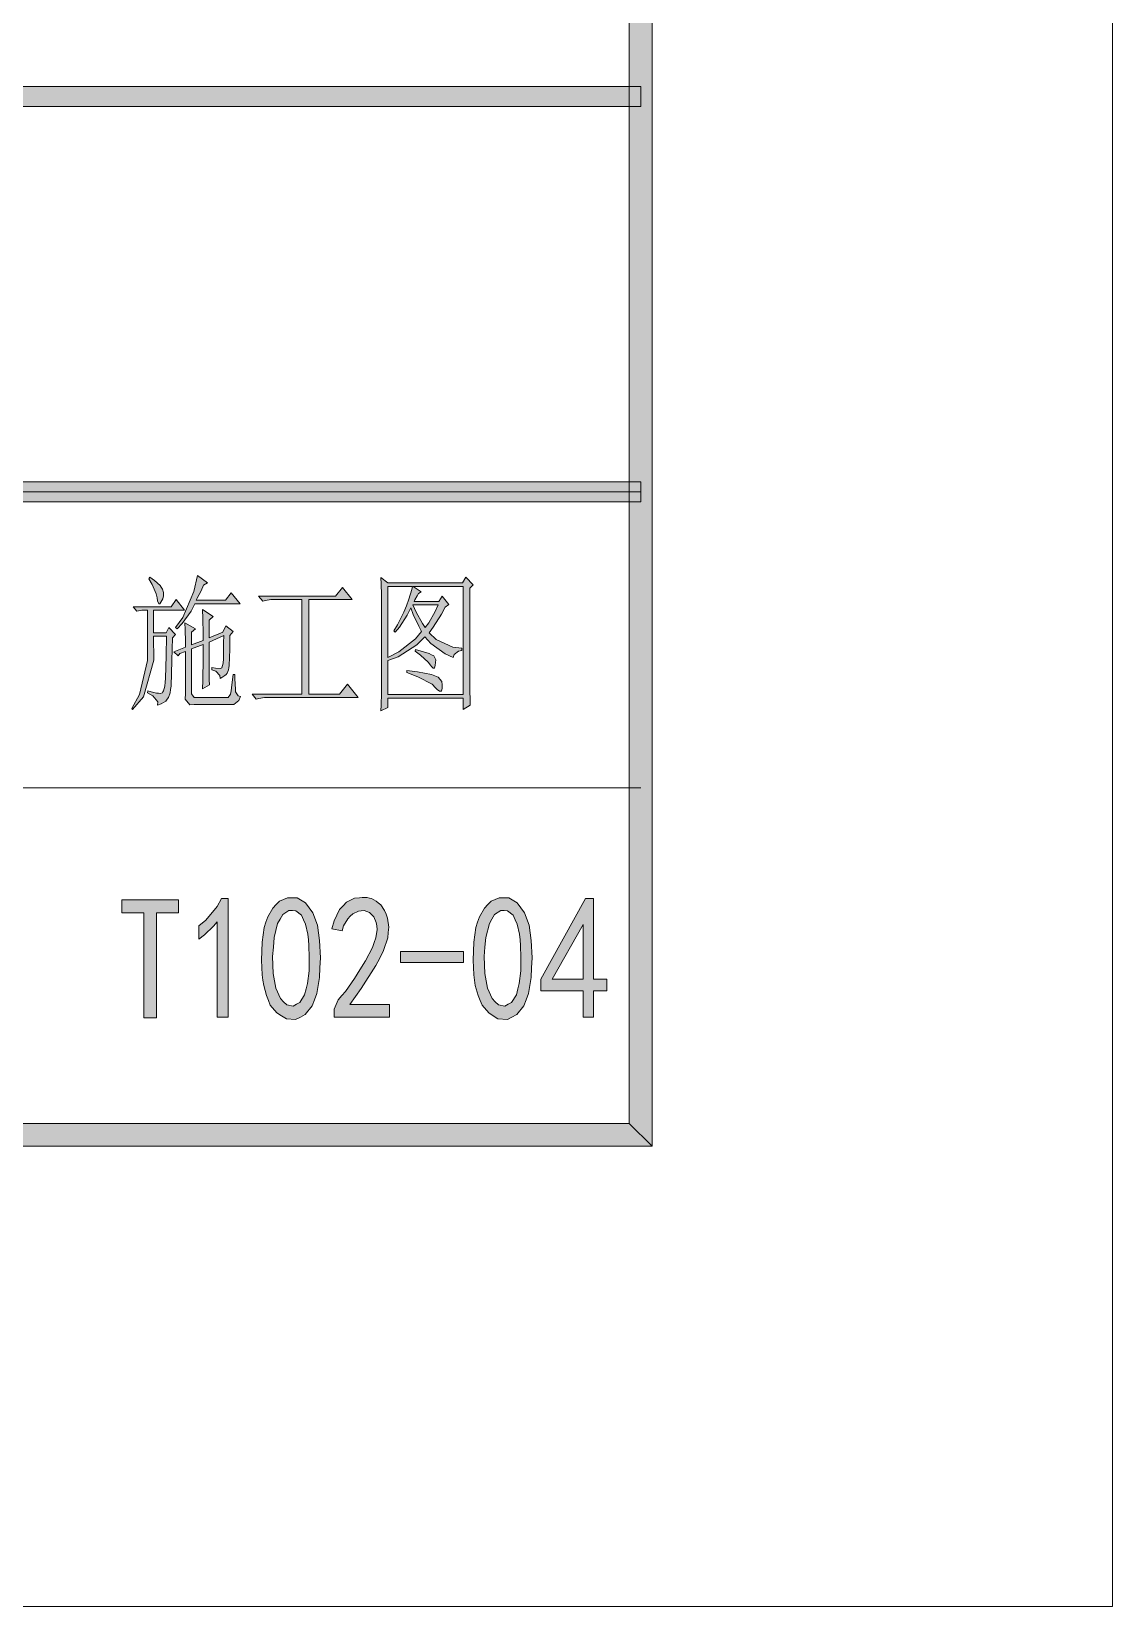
# Model space of a CAD drawing. Header units: millimetres. Extents: x 0 to 414, y 0 to 292.
# Drawn here: x 391.52 to 414.08, y 0 to 32.88 of the extents above; entities that cross this region are included whole.
import ezdxf

# ---------------------------------------------------------------- set-up
doc = ezdxf.new("R2010")
doc.units = ezdxf.units.MM

msp = doc.modelspace()

# ---------------------------------------------------------------- hatches: boundary and pattern name
h = msp.add_hatch(color=0)
h.dxf.hatch_style = 2
h.paths.add_polyline_path([(404.473833, 9.609667), (403.997583, 10.085917), (403.997583, 282.380972), (404.473833, 282.857222)])
h = msp.add_hatch(color=0)
h.dxf.hatch_style = 2
h.paths.add_polyline_path([(404.237472, 31.732361), (404.237472, 31.309028), (354.957944, 31.309028), (354.957944, 31.732361)])
h = msp.add_hatch(color=0)
h.dxf.hatch_style = 2
h.paths.add_polyline_path([(354.957944, 23.057556), (354.957944, 23.480889), (404.237472, 23.480889), (404.237472, 23.057556)])
h = msp.add_hatch(color=0)
h.dxf.hatch_style = 2
h.paths.add_polyline_path([(393.989278, 21.487694), (394.084528, 21.420667), (394.204472, 21.314833), (394.229167, 21.276028), (394.253861, 21.237222), (394.278556, 21.166667), (394.278556, 21.138444), (394.278556, 21.099639), (394.260917, 21.032611), (394.23975, 20.997333), (394.222111, 20.965583), (394.197417, 20.930306), (394.17625, 20.930306), (394.151556, 20.990278), (394.1445, 21.053778), (394.123333, 21.138444), (394.038667, 21.336), (393.968111, 21.452417)])
h = msp.add_hatch(color=0)
h.dxf.hatch_style = 2
h.paths.add_polyline_path([(394.984111, 21.522972), (395.195778, 21.36775), (395.111111, 21.318361), (395.058194, 21.201944), (394.980583, 21.046722), (394.955889, 21.004389), (395.566194, 21.004389), (395.689667, 21.159611), (395.873111, 20.930306), (394.927667, 20.930306), (394.850056, 20.778611), (394.666611, 20.521083), (394.560778, 20.411722), (394.529028, 20.436417), (394.680722, 20.648083), (394.9065, 21.191361)])
h = msp.add_hatch(color=0)
h.paths.add_polyline_path([(400.667361, 21.258389), (400.667361, 19.251083), (400.667361, 19.131139), (400.674417, 18.912417), (400.677944, 18.817167), (400.533306, 18.721917), (400.533306, 18.961806), (398.956389, 18.961806), (398.956389, 18.767778), (398.81175, 18.697222), (398.818806, 18.817167), (398.822333, 19.064111), (398.822333, 19.191111), (398.822333, 21.0185), (398.822333, 21.120806), (398.818806, 21.350111), (398.81175, 21.477111), (398.956389, 21.36775), (400.515667, 21.36775), (400.582694, 21.487694), (400.737917, 21.328944)])
h.paths.add_polyline_path([(398.956389, 19.035889), (400.533306, 19.035889), (400.533306, 21.293667), (399.489083, 21.293667), (399.654889, 21.184306), (399.594917, 21.149028), (399.566694, 21.096111), (399.524361, 21.011444), (399.51025, 20.979694), (400.021778, 20.979694), (400.088806, 21.089056), (400.233444, 20.919722), (400.155833, 20.85975), (400.074694, 20.715111), (399.905361, 20.447), (399.817167, 20.327056), (399.968861, 20.189472), (400.311056, 20.027194), (400.505083, 20.0025), (400.505083, 19.953111), (400.431, 19.946056), (400.339278, 19.8755), (400.321639, 19.808472), (400.152306, 19.886083), (399.855972, 20.104806), (399.7325, 20.242389), (399.563167, 20.073056), (399.175111, 19.826111), (398.956389, 19.7485)])
h.paths.add_polyline_path([(398.956389, 21.293667), (398.956389, 19.808472), (399.185694, 19.928417), (399.538472, 20.200056), (399.661944, 20.35175), (399.601972, 20.461111), (399.489083, 20.708056), (399.439694, 20.849167), (399.362083, 20.697472), (399.199806, 20.443472), (399.111611, 20.341167), (399.083389, 20.365861), (399.161, 20.492861), (399.291528, 20.753917), (399.344444, 20.8915), (399.397361, 21.025556), (399.460861, 21.226639), (399.471444, 21.293667)])
h.paths.add_polyline_path([(399.4785, 20.909139), (399.549056, 20.757444), (399.679583, 20.521083), (399.739556, 20.436417), (399.810111, 20.531667), (399.944167, 20.768028), (400.011194, 20.909139)])
h = msp.add_hatch(color=0)
h.dxf.hatch_style = 2
h.paths.add_polyline_path([(396.261167, 21.089056), (397.866306, 21.089056), (398.010944, 21.2725), (398.212028, 21.0185), (397.305389, 21.0185), (397.305389, 19.046472), (397.950972, 19.046472), (398.116778, 19.251083), (398.339028, 18.972389), (396.444611, 18.972389), (396.381111, 18.972389), (396.264694, 18.95475), (396.211778, 18.937111), (396.123583, 19.046472), (397.16075, 19.046472), (397.16075, 21.0185), (396.578667, 21.0185), (396.515167, 21.0185), (396.402278, 21.000861), (396.345833, 20.983222)])
h = msp.add_hatch(color=0)
h.dxf.hatch_style = 2
h.paths.add_polyline_path([(393.629444, 18.721917), (393.611806, 18.743083), (393.777611, 19.035889), (393.939889, 19.7485), (393.939889, 20.171833), (393.939889, 20.799778), (393.823472, 20.799778), (393.717639, 20.775083), (393.640028, 20.870333), (394.433778, 20.870333), (394.539611, 21.0185), (394.712472, 20.799778), (394.066889, 20.799778), (394.066889, 20.327056), (394.327944, 20.327056), (394.384389, 20.436417), (394.529028, 20.291778), (394.462, 20.217694), (394.451417, 19.744972), (394.433778, 19.20875), (394.423194, 19.141722), (394.412611, 19.074694), (394.377333, 18.972389), (394.352639, 18.937111), (394.324417, 18.901833), (394.225639, 18.841861), (394.151556, 18.817167), (394.158611, 18.884194), (394.052778, 19.011194), (393.939889, 19.071167), (393.950472, 19.117028), (394.021028, 19.092333), (394.130389, 19.067639), (394.169194, 19.064111), (394.204472, 19.060583), (394.253861, 19.074694), (394.264444, 19.092333), (394.275028, 19.1135), (394.299722, 19.212278), (394.306778, 19.293417), (394.317361, 19.374556), (394.331472, 19.854333), (394.335, 20.252972), (394.066889, 20.252972), (394.073944, 19.752028), (393.85875, 18.9865)])
h = msp.add_hatch(color=0)
h.dxf.hatch_style = 2
h.paths.add_polyline_path([(394.857111, 20.073056), (395.100528, 20.168306), (395.100528, 20.302361), (395.097, 20.623389), (395.089944, 20.810361), (395.312194, 20.665722), (395.227528, 20.591639), (395.227528, 20.217694), (395.516806, 20.337639), (395.57325, 20.471694), (395.728472, 20.35175), (395.661444, 20.267083), (395.657917, 19.977806), (395.643806, 19.642667), (395.63675, 19.596806), (395.629694, 19.550944), (395.601472, 19.480389), (395.580306, 19.455694), (395.555611, 19.434528), (395.495639, 19.392194), (395.456833, 19.371028), (395.453306, 19.434528), (395.365111, 19.522722), (395.283972, 19.554472), (395.283972, 19.600333), (395.361583, 19.58975), (395.456833, 19.582694), (395.478, 19.58975), (395.495639, 19.596806), (395.520333, 19.692056), (395.527389, 19.783778), (395.527389, 19.8755), (395.530917, 20.115389), (395.534444, 20.267083), (395.227528, 20.133028), (395.227528, 19.614444), (395.227528, 19.529778), (395.231056, 19.342806), (395.234583, 19.2405), (395.089944, 19.155833), (395.097, 19.328694), (395.100528, 19.794361), (395.100528, 20.083639), (394.857111, 19.988389), (394.857111, 19.131139), (394.857111, 19.053528), (394.917083, 18.972389), (394.973528, 18.972389), (395.583833, 18.972389), (395.622639, 18.972389), (395.672028, 19.042944), (395.686139, 19.1135), (395.696722, 19.180528), (395.717889, 19.353389), (395.728472, 19.455694), (395.767278, 19.455694), (395.767278, 19.385139), (395.770806, 19.2405), (395.777861, 19.166417), (395.781389, 19.095861), (395.834306, 19.011194), (395.883694, 18.997083), (395.848417, 18.912417), (395.742583, 18.82775), (395.672028, 18.82775), (394.917083, 18.82775), (394.821833, 18.824222), (394.726583, 18.937111), (394.733639, 19.057056), (394.733639, 19.939), (394.617222, 19.893139), (394.578417, 19.84375), (394.490222, 19.928417), (394.733639, 20.023667), (394.733639, 20.140083), (394.726583, 20.394083), (394.723056, 20.531667), (394.945306, 20.411722), (394.857111, 20.337639)])
h = msp.add_hatch(color=0)
h.dxf.hatch_style = 2
h.paths.add_polyline_path([(399.538472, 19.977806), (399.654889, 19.946056), (399.817167, 19.893139), (399.866556, 19.868444), (399.915944, 19.84375), (399.958278, 19.762611), (399.95475, 19.706167), (399.947694, 19.649722), (399.930056, 19.58975), (399.915944, 19.58975), (399.901833, 19.58975), (399.866556, 19.6215), (399.848917, 19.649722), (399.799528, 19.713222), (399.640778, 19.857861), (399.527889, 19.942528)])
h = msp.add_hatch(color=0)
h.dxf.hatch_style = 2
h.paths.add_polyline_path([(399.355028, 19.540361), (399.577278, 19.512139), (399.870083, 19.455694), (399.940639, 19.427472), (400.007667, 19.39925), (400.085278, 19.307528), (400.088806, 19.2405), (400.092333, 19.173472), (400.074694, 19.106444), (400.05, 19.106444), (400.035889, 19.106444), (399.9865, 19.14525), (399.95475, 19.180528), (399.880667, 19.251083), (399.580806, 19.409833), (399.355028, 19.4945)])
h = msp.add_hatch(color=0)
h.paths.add_polyline_path([(396.328194, 13.680722), (396.331722, 13.871222), (396.374056, 14.171083), (396.412861, 14.283972), (396.451667, 14.396861), (396.5575, 14.580306), (396.624528, 14.650861), (396.695083, 14.721417), (396.864417, 14.7955), (396.966722, 14.7955), (397.0655, 14.7955), (397.241889, 14.689667), (397.315972, 14.587361), (397.390056, 14.481528), (397.488833, 14.220472), (397.513528, 14.061722), (397.534694, 13.902972), (397.548806, 13.539611), (397.54175, 13.335), (397.531167, 13.130389), (397.474722, 12.79525), (397.425333, 12.664722), (397.375944, 12.537722), (397.231306, 12.357806), (397.132528, 12.304889), (397.03375, 12.2555), (396.839722, 12.266083), (396.740944, 12.329583), (396.642167, 12.389556), (396.504583, 12.551833), (396.465778, 12.650611), (396.423444, 12.752917), (396.367, 12.964583), (396.349361, 13.077472), (396.331722, 13.186833), (396.321139, 13.490222)])
h.paths.add_polyline_path([(396.568083, 13.765389), (396.550444, 13.567833), (396.561028, 13.215056), (396.592778, 13.063361), (396.621, 12.908139), (396.71625, 12.689417), (396.77975, 12.622389), (396.846778, 12.558889), (396.984361, 12.534194), (397.051389, 12.573), (397.121944, 12.611806), (397.220722, 12.770556), (397.252472, 12.8905), (397.284222, 13.006917), (397.315972, 13.267972), (397.315972, 13.405556), (397.315972, 13.546667), (397.308917, 13.800667), (397.298333, 13.917083), (397.291278, 14.0335), (397.238361, 14.241639), (397.196028, 14.333361), (397.153694, 14.428611), (397.037278, 14.523861), (396.966722, 14.527389), (396.892639, 14.530917), (396.765639, 14.442722), (396.712722, 14.347472), (396.656278, 14.25575), (396.585722, 13.962944)])
h = msp.add_hatch(color=0)
h.dxf.hatch_style = 2
h.paths.add_polyline_path([(397.834556, 12.364861), (397.838083, 12.470694), (397.919222, 12.664722), (397.996833, 12.752917), (398.070917, 12.837583), (398.261417, 13.109222), (398.374306, 13.292667), (398.490722, 13.476111), (398.638889, 13.758333), (398.674167, 13.860639), (398.709444, 13.959417), (398.734139, 14.132278), (398.727083, 14.206361), (398.7165, 14.276917), (398.663583, 14.396861), (398.617722, 14.442722), (398.571861, 14.488583), (398.4625, 14.527389), (398.402528, 14.520333), (398.342556, 14.513278), (398.229667, 14.456833), (398.173222, 14.407444), (398.120306, 14.354528), (398.035639, 14.206361), (398.007417, 14.104056), (397.788694, 14.146389), (397.834556, 14.312194), (397.950972, 14.552083), (398.025056, 14.629694), (398.095611, 14.703778), (398.264944, 14.788444), (398.363722, 14.7955), (398.420167, 14.802556), (398.526, 14.799028), (398.571861, 14.788444), (398.617722, 14.777861), (398.712972, 14.724944), (398.758833, 14.686139), (398.808222, 14.647333), (398.889361, 14.527389), (398.921111, 14.449778), (398.952861, 14.372167), (398.977556, 14.178139), (398.966972, 14.068778), (398.959917, 13.955889), (398.868194, 13.691306), (398.790583, 13.536083), (398.709444, 13.380861), (398.399, 12.897556), (398.166167, 12.565944), (398.995194, 12.565944), (398.995194, 12.304889), (397.834556, 12.304889)])
h = msp.add_hatch(color=0)
h.paths.add_polyline_path([(400.744972, 13.680722), (400.752028, 13.871222), (400.794361, 14.171083), (400.829639, 14.283972), (400.868444, 14.396861), (400.974278, 14.580306), (401.044833, 14.650861), (401.111861, 14.721417), (401.281194, 14.7955), (401.3835, 14.7955), (401.485806, 14.7955), (401.658667, 14.689667), (401.73275, 14.587361), (401.810361, 14.481528), (401.905611, 14.220472), (401.930306, 14.061722), (401.951472, 13.902972), (401.969111, 13.539611), (401.958528, 13.335), (401.951472, 13.130389), (401.8915, 12.79525), (401.842111, 12.664722), (401.79625, 12.537722), (401.648083, 12.357806), (401.549306, 12.304889), (401.454056, 12.2555), (401.2565, 12.266083), (401.157722, 12.329583), (401.062472, 12.389556), (400.924889, 12.551833), (400.882556, 12.650611), (400.84375, 12.752917), (400.783778, 12.964583), (400.766139, 13.077472), (400.752028, 13.186833), (400.737917, 13.490222)])
h.paths.add_polyline_path([(400.984861, 13.765389), (400.97075, 13.567833), (400.981333, 13.215056), (401.009556, 13.063361), (401.037778, 12.908139), (401.133028, 12.689417), (401.200056, 12.622389), (401.267083, 12.558889), (401.401139, 12.534194), (401.468167, 12.573), (401.538722, 12.611806), (401.641028, 12.770556), (401.672778, 12.8905), (401.701, 13.006917), (401.73275, 13.267972), (401.73275, 13.405556), (401.73275, 13.546667), (401.725694, 13.800667), (401.718639, 13.917083), (401.708056, 14.0335), (401.655139, 14.241639), (401.612806, 14.333361), (401.570472, 14.428611), (401.454056, 14.523861), (401.3835, 14.527389), (401.312944, 14.530917), (401.185944, 14.442722), (401.1295, 14.347472), (401.076583, 14.25575), (401.0025, 13.962944)])
h = msp.add_hatch(color=0)
h.dxf.hatch_style = 2
h.paths.add_polyline_path([(394.589, 14.478), (394.130389, 14.478), (394.130389, 12.290778), (393.865806, 12.290778), (393.865806, 14.478), (393.403667, 14.478), (393.403667, 14.753167), (394.589, 14.753167)])
h = msp.add_hatch(color=0)
h.dxf.hatch_style = 2
h.paths.add_polyline_path([(395.393333, 14.291028), (395.31925, 14.199306), (395.12875, 14.019389), (395.015861, 13.931194), (395.015861, 14.206361), (395.1605, 14.326306), (395.393333, 14.615583), (395.488583, 14.781389), (395.626167, 14.781389), (395.626167, 12.304889), (395.393333, 12.304889)])
h = msp.add_hatch(color=0)
h.paths.add_polyline_path([(403.0345, 12.851694), (402.149028, 12.851694), (402.149028, 13.098639), (403.080361, 14.781389), (403.253222, 14.781389), (403.253222, 13.098639), (403.528389, 13.098639), (403.528389, 12.851694), (403.253222, 12.851694), (403.253222, 12.304889), (403.0345, 12.304889)])
h.paths.add_polyline_path([(403.0345, 13.098639), (403.0345, 14.234583), (402.388917, 13.098639)])
h = msp.add_hatch(color=0)
h.dxf.hatch_style = 2
h.paths.add_polyline_path([(400.536833, 13.444361), (399.2245, 13.444361), (399.2245, 13.673667), (400.536833, 13.673667)])
h = msp.add_hatch(color=0)
h.dxf.hatch_style = 2
h.paths.add_polyline_path([(20.976167, 9.609667), (21.448889, 10.085917), (403.997583, 10.085917), (404.473833, 9.609667)])

# ---------------------------------------------------------------- linework, layer by layer
at = {"color": 0, "lineweight": 0}
for points in [[(0, 0), (0, 292.466889), (414.0835, 292.466889), (414.0835, 0)], [(404.473833, 9.609667), (403.997583, 10.085917), (403.997583, 282.380972), (404.473833, 282.857222)], [(404.237472, 31.732361), (404.237472, 31.309028), (354.957944, 31.309028), (354.957944, 31.732361)], [(354.957944, 23.057556), (354.957944, 23.480889), (404.237472, 23.480889), (404.237472, 23.057556)], [(393.989278, 21.487694), (394.084528, 21.420667), (394.204472, 21.314833), (394.229167, 21.276028), (394.253861, 21.237222), (394.278556, 21.166667), (394.278556, 21.138444), (394.278556, 21.099639), (394.260917, 21.032611), (394.23975, 20.997333), (394.222111, 20.965583), (394.197417, 20.930306), (394.17625, 20.930306), (394.151556, 20.990278), (394.1445, 21.053778), (394.123333, 21.138444), (394.038667, 21.336), (393.968111, 21.452417)], [(394.984111, 21.522972), (395.195778, 21.36775), (395.111111, 21.318361), (395.058194, 21.201944), (394.980583, 21.046722), (394.955889, 21.004389), (395.566194, 21.004389), (395.689667, 21.159611), (395.873111, 20.930306), (394.927667, 20.930306), (394.850056, 20.778611), (394.666611, 20.521083), (394.560778, 20.411722), (394.529028, 20.436417), (394.680722, 20.648083), (394.9065, 21.191361)], [(400.667361, 21.258389), (400.667361, 19.251083), (400.667361, 19.131139), (400.674417, 18.912417), (400.677944, 18.817167), (400.533306, 18.721917), (400.533306, 18.961806), (398.956389, 18.961806), (398.956389, 18.767778), (398.81175, 18.697222), (398.818806, 18.817167), (398.822333, 19.064111), (398.822333, 19.191111), (398.822333, 21.0185), (398.822333, 21.120806), (398.818806, 21.350111), (398.81175, 21.477111), (398.956389, 21.36775), (400.515667, 21.36775), (400.582694, 21.487694), (400.737917, 21.328944)], [(396.261167, 21.089056), (397.866306, 21.089056), (398.010944, 21.2725), (398.212028, 21.0185), (397.305389, 21.0185), (397.305389, 19.046472), (397.950972, 19.046472), (398.116778, 19.251083), (398.339028, 18.972389), (396.444611, 18.972389), (396.381111, 18.972389), (396.264694, 18.95475), (396.211778, 18.937111), (396.123583, 19.046472), (397.16075, 19.046472), (397.16075, 21.0185), (396.578667, 21.0185), (396.515167, 21.0185), (396.402278, 21.000861), (396.345833, 20.983222)], [(398.956389, 19.035889), (400.533306, 19.035889), (400.533306, 21.293667), (399.489083, 21.293667), (399.654889, 21.184306), (399.594917, 21.149028), (399.566694, 21.096111), (399.524361, 21.011444), (399.51025, 20.979694), (400.021778, 20.979694), (400.088806, 21.089056), (400.233444, 20.919722), (400.155833, 20.85975), (400.074694, 20.715111), (399.905361, 20.447), (399.817167, 20.327056), (399.968861, 20.189472), (400.311056, 20.027194), (400.505083, 20.0025), (400.505083, 19.953111), (400.431, 19.946056), (400.339278, 19.8755), (400.321639, 19.808472), (400.152306, 19.886083), (399.855972, 20.104806), (399.7325, 20.242389), (399.563167, 20.073056), (399.175111, 19.826111), (398.956389, 19.7485)], [(398.956389, 21.293667), (398.956389, 19.808472), (399.185694, 19.928417), (399.538472, 20.200056), (399.661944, 20.35175), (399.601972, 20.461111), (399.489083, 20.708056), (399.439694, 20.849167), (399.362083, 20.697472), (399.199806, 20.443472), (399.111611, 20.341167), (399.083389, 20.365861), (399.161, 20.492861), (399.291528, 20.753917), (399.344444, 20.8915), (399.397361, 21.025556), (399.460861, 21.226639), (399.471444, 21.293667)], [(393.629444, 18.721917), (393.611806, 18.743083), (393.777611, 19.035889), (393.939889, 19.7485), (393.939889, 20.171833), (393.939889, 20.799778), (393.823472, 20.799778), (393.717639, 20.775083), (393.640028, 20.870333), (394.433778, 20.870333), (394.539611, 21.0185), (394.712472, 20.799778), (394.066889, 20.799778), (394.066889, 20.327056), (394.327944, 20.327056), (394.384389, 20.436417), (394.529028, 20.291778), (394.462, 20.217694), (394.451417, 19.744972), (394.433778, 19.20875), (394.423194, 19.141722), (394.412611, 19.074694), (394.377333, 18.972389), (394.352639, 18.937111), (394.324417, 18.901833), (394.225639, 18.841861), (394.151556, 18.817167), (394.158611, 18.884194), (394.052778, 19.011194), (393.939889, 19.071167), (393.950472, 19.117028), (394.021028, 19.092333), (394.130389, 19.067639), (394.169194, 19.064111), (394.204472, 19.060583), (394.253861, 19.074694), (394.264444, 19.092333), (394.275028, 19.1135), (394.299722, 19.212278), (394.306778, 19.293417), (394.317361, 19.374556), (394.331472, 19.854333), (394.335, 20.252972), (394.066889, 20.252972), (394.073944, 19.752028), (393.85875, 18.9865)], [(394.857111, 20.073056), (395.100528, 20.168306), (395.100528, 20.302361), (395.097, 20.623389), (395.089944, 20.810361), (395.312194, 20.665722), (395.227528, 20.591639), (395.227528, 20.217694), (395.516806, 20.337639), (395.57325, 20.471694), (395.728472, 20.35175), (395.661444, 20.267083), (395.657917, 19.977806), (395.643806, 19.642667), (395.63675, 19.596806), (395.629694, 19.550944), (395.601472, 19.480389), (395.580306, 19.455694), (395.555611, 19.434528), (395.495639, 19.392194), (395.456833, 19.371028), (395.453306, 19.434528), (395.365111, 19.522722), (395.283972, 19.554472), (395.283972, 19.600333), (395.361583, 19.58975), (395.456833, 19.582694), (395.478, 19.58975), (395.495639, 19.596806), (395.520333, 19.692056), (395.527389, 19.783778), (395.527389, 19.8755), (395.530917, 20.115389), (395.534444, 20.267083), (395.227528, 20.133028), (395.227528, 19.614444), (395.227528, 19.529778), (395.231056, 19.342806), (395.234583, 19.2405), (395.089944, 19.155833), (395.097, 19.328694), (395.100528, 19.794361), (395.100528, 20.083639), (394.857111, 19.988389), (394.857111, 19.131139), (394.857111, 19.053528), (394.917083, 18.972389), (394.973528, 18.972389), (395.583833, 18.972389), (395.622639, 18.972389), (395.672028, 19.042944), (395.686139, 19.1135), (395.696722, 19.180528), (395.717889, 19.353389), (395.728472, 19.455694), (395.767278, 19.455694), (395.767278, 19.385139), (395.770806, 19.2405), (395.777861, 19.166417), (395.781389, 19.095861), (395.834306, 19.011194), (395.883694, 18.997083), (395.848417, 18.912417), (395.742583, 18.82775), (395.672028, 18.82775), (394.917083, 18.82775), (394.821833, 18.824222), (394.726583, 18.937111), (394.733639, 19.057056), (394.733639, 19.939), (394.617222, 19.893139), (394.578417, 19.84375), (394.490222, 19.928417), (394.733639, 20.023667), (394.733639, 20.140083), (394.726583, 20.394083), (394.723056, 20.531667), (394.945306, 20.411722), (394.857111, 20.337639)], [(399.4785, 20.909139), (399.549056, 20.757444), (399.679583, 20.521083), (399.739556, 20.436417), (399.810111, 20.531667), (399.944167, 20.768028), (400.011194, 20.909139)], [(399.538472, 19.977806), (399.654889, 19.946056), (399.817167, 19.893139), (399.866556, 19.868444), (399.915944, 19.84375), (399.958278, 19.762611), (399.95475, 19.706167), (399.947694, 19.649722), (399.930056, 19.58975), (399.915944, 19.58975), (399.901833, 19.58975), (399.866556, 19.6215), (399.848917, 19.649722), (399.799528, 19.713222), (399.640778, 19.857861), (399.527889, 19.942528)], [(399.355028, 19.540361), (399.577278, 19.512139), (399.870083, 19.455694), (399.940639, 19.427472), (400.007667, 19.39925), (400.085278, 19.307528), (400.088806, 19.2405), (400.092333, 19.173472), (400.074694, 19.106444), (400.05, 19.106444), (400.035889, 19.106444), (399.9865, 19.14525), (399.95475, 19.180528), (399.880667, 19.251083), (399.580806, 19.409833), (399.355028, 19.4945)], [(396.328194, 13.680722), (396.331722, 13.871222), (396.374056, 14.171083), (396.412861, 14.283972), (396.451667, 14.396861), (396.5575, 14.580306), (396.624528, 14.650861), (396.695083, 14.721417), (396.864417, 14.7955), (396.966722, 14.7955), (397.0655, 14.7955), (397.241889, 14.689667), (397.315972, 14.587361), (397.390056, 14.481528), (397.488833, 14.220472), (397.513528, 14.061722), (397.534694, 13.902972), (397.548806, 13.539611), (397.54175, 13.335), (397.531167, 13.130389), (397.474722, 12.79525), (397.425333, 12.664722), (397.375944, 12.537722), (397.231306, 12.357806), (397.132528, 12.304889), (397.03375, 12.2555), (396.839722, 12.266083), (396.740944, 12.329583), (396.642167, 12.389556), (396.504583, 12.551833), (396.465778, 12.650611), (396.423444, 12.752917), (396.367, 12.964583), (396.349361, 13.077472), (396.331722, 13.186833), (396.321139, 13.490222)], [(397.834556, 12.364861), (397.838083, 12.470694), (397.919222, 12.664722), (397.996833, 12.752917), (398.070917, 12.837583), (398.261417, 13.109222), (398.374306, 13.292667), (398.490722, 13.476111), (398.638889, 13.758333), (398.674167, 13.860639), (398.709444, 13.959417), (398.734139, 14.132278), (398.727083, 14.206361), (398.7165, 14.276917), (398.663583, 14.396861), (398.617722, 14.442722), (398.571861, 14.488583), (398.4625, 14.527389), (398.402528, 14.520333), (398.342556, 14.513278), (398.229667, 14.456833), (398.173222, 14.407444), (398.120306, 14.354528), (398.035639, 14.206361), (398.007417, 14.104056), (397.788694, 14.146389), (397.834556, 14.312194), (397.950972, 14.552083), (398.025056, 14.629694), (398.095611, 14.703778), (398.264944, 14.788444), (398.363722, 14.7955), (398.420167, 14.802556), (398.526, 14.799028), (398.571861, 14.788444), (398.617722, 14.777861), (398.712972, 14.724944), (398.758833, 14.686139), (398.808222, 14.647333), (398.889361, 14.527389), (398.921111, 14.449778), (398.952861, 14.372167), (398.977556, 14.178139), (398.966972, 14.068778), (398.959917, 13.955889), (398.868194, 13.691306), (398.790583, 13.536083), (398.709444, 13.380861), (398.399, 12.897556), (398.166167, 12.565944), (398.995194, 12.565944), (398.995194, 12.304889), (397.834556, 12.304889)], [(400.744972, 13.680722), (400.752028, 13.871222), (400.794361, 14.171083), (400.829639, 14.283972), (400.868444, 14.396861), (400.974278, 14.580306), (401.044833, 14.650861), (401.111861, 14.721417), (401.281194, 14.7955), (401.3835, 14.7955), (401.485806, 14.7955), (401.658667, 14.689667), (401.73275, 14.587361), (401.810361, 14.481528), (401.905611, 14.220472), (401.930306, 14.061722), (401.951472, 13.902972), (401.969111, 13.539611), (401.958528, 13.335), (401.951472, 13.130389), (401.8915, 12.79525), (401.842111, 12.664722), (401.79625, 12.537722), (401.648083, 12.357806), (401.549306, 12.304889), (401.454056, 12.2555), (401.2565, 12.266083), (401.157722, 12.329583), (401.062472, 12.389556), (400.924889, 12.551833), (400.882556, 12.650611), (400.84375, 12.752917), (400.783778, 12.964583), (400.766139, 13.077472), (400.752028, 13.186833), (400.737917, 13.490222)], [(394.589, 14.478), (394.130389, 14.478), (394.130389, 12.290778), (393.865806, 12.290778), (393.865806, 14.478), (393.403667, 14.478), (393.403667, 14.753167), (394.589, 14.753167)], [(395.393333, 14.291028), (395.31925, 14.199306), (395.12875, 14.019389), (395.015861, 13.931194), (395.015861, 14.206361), (395.1605, 14.326306), (395.393333, 14.615583), (395.488583, 14.781389), (395.626167, 14.781389), (395.626167, 12.304889), (395.393333, 12.304889)], [(396.568083, 13.765389), (396.550444, 13.567833), (396.561028, 13.215056), (396.592778, 13.063361), (396.621, 12.908139), (396.71625, 12.689417), (396.77975, 12.622389), (396.846778, 12.558889), (396.984361, 12.534194), (397.051389, 12.573), (397.121944, 12.611806), (397.220722, 12.770556), (397.252472, 12.8905), (397.284222, 13.006917), (397.315972, 13.267972), (397.315972, 13.405556), (397.315972, 13.546667), (397.308917, 13.800667), (397.298333, 13.917083), (397.291278, 14.0335), (397.238361, 14.241639), (397.196028, 14.333361), (397.153694, 14.428611), (397.037278, 14.523861), (396.966722, 14.527389), (396.892639, 14.530917), (396.765639, 14.442722), (396.712722, 14.347472), (396.656278, 14.25575), (396.585722, 13.962944)], [(400.984861, 13.765389), (400.97075, 13.567833), (400.981333, 13.215056), (401.009556, 13.063361), (401.037778, 12.908139), (401.133028, 12.689417), (401.200056, 12.622389), (401.267083, 12.558889), (401.401139, 12.534194), (401.468167, 12.573), (401.538722, 12.611806), (401.641028, 12.770556), (401.672778, 12.8905), (401.701, 13.006917), (401.73275, 13.267972), (401.73275, 13.405556), (401.73275, 13.546667), (401.725694, 13.800667), (401.718639, 13.917083), (401.708056, 14.0335), (401.655139, 14.241639), (401.612806, 14.333361), (401.570472, 14.428611), (401.454056, 14.523861), (401.3835, 14.527389), (401.312944, 14.530917), (401.185944, 14.442722), (401.1295, 14.347472), (401.076583, 14.25575), (401.0025, 13.962944)], [(403.0345, 12.851694), (402.149028, 12.851694), (402.149028, 13.098639), (403.080361, 14.781389), (403.253222, 14.781389), (403.253222, 13.098639), (403.528389, 13.098639), (403.528389, 12.851694), (403.253222, 12.851694), (403.253222, 12.304889), (403.0345, 12.304889)], [(403.0345, 13.098639), (403.0345, 14.234583), (402.388917, 13.098639)], [(400.536833, 13.444361), (399.2245, 13.444361), (399.2245, 13.673667), (400.536833, 13.673667)], [(20.976167, 9.609667), (21.448889, 10.085917), (403.997583, 10.085917), (404.473833, 9.609667)]]:
    msp.add_lwpolyline(points, close=True, dxfattribs=at)
for points in [[(404.237472, 23.269222), (354.957944, 23.269222)], [(354.957944, 17.088556), (404.237472, 17.088556)]]:
    msp.add_lwpolyline(points, dxfattribs=at)

doc.saveas('drawing.dxf')
